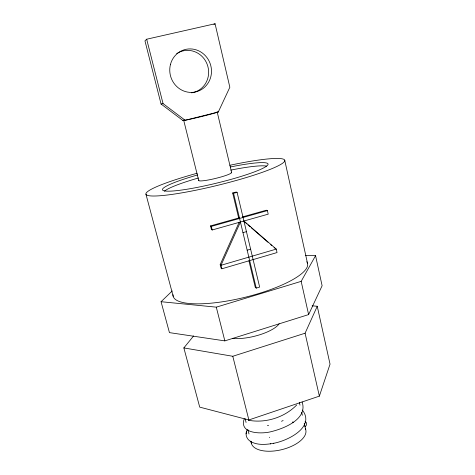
<?xml version="1.0" encoding="UTF-8"?>
<svg xmlns="http://www.w3.org/2000/svg" width="475" height="475" viewBox="0 0 475 475"><rect width="100%" height="100%" fill="white"/><g stroke="black" fill="none" stroke-linecap="round" stroke-linejoin="round"><path stroke-width="0.71" d="M251.192 441.833C247.938 440.2 245.409 436.466 246.24 432.743M246.305 432.369L247.101 429.827M246.05 433.829L246.489 431.306M193.628 335.926L183.855 347.92L199.714 407.128L248.864 419.959L319.366 396.138L330.036 364.141L317.247 306.256L312.134 305.829M244.281 418.76C238.592 434.233 262.242 434.132 271.308 431.621C284.044 428.497 307.996 419.158 302.106 401.969M243.918 221.018L276.248 249.114L277.038 252.563L221.861 268.785L221.047 268.084L220.18 264.611L239.21 222.205M240.421 222.003L220.994 265.293L221.861 268.785M319.366 396.138L305.087 333.218L317.247 306.256M218.304 111.981L229.847 87.252L215.068 23.75L146.674 39.217L144.964 40.874L161.061 104.019L182.792 120.407L185.161 120.288L218.304 111.981L216.826 112.118A17.254 0.564 -13.7 0 1 200.824 116.725A17.254 0.564 -13.7 0 1 183.973 120.139M172.259 290.938L161.061 301.708L169.444 332.625L224.847 340.884L308.619 314.587L322.115 285.754L315.56 255.675L305.294 255.514M308.619 314.587L301.162 281.354L315.56 255.675M296.727 404.961C284.578 417.448 265.466 423.498 248.336 420.227M213.887 24.516L215.068 23.75M281.509 421.289L283.142 420.512M183.855 347.92L232.786 356.274L305.087 333.218M161.061 301.708L216.291 307.153L301.162 281.354M248.918 260.787L255.271 287.322L256.239 288.105L259.647 287.072L237.09 192.351L236.188 192.025L232.673 192.987L238.848 218.773M247.16 250.177L250.622 249.167M242.963 232.625L246.448 231.634M239.507 217.758L210.538 225.904L211.422 229.461L212.2 229.977L268.209 214.154L267.395 210.615L266.356 210.205L242.333 216.962M210.538 225.904L211.31 226.403L267.395 210.615M232.673 192.987L233.558 193.325L237.09 192.351M182.792 120.407L184.205 120.05M273.57 443.3C287.203 440.984 315.596 427.286 302.403 410.067M161.061 104.019L163.044 103.592L185.161 120.288M267.425 425.541L268.601 425.321M252.166 442.314C257.937 444.95 264.545 444.642 270.685 443.798M270.293 443.864L273.843 443.252M269.307 437.332L269.699 437.273M220.18 264.611L220.994 265.293L276.248 249.114L274.069 247.552M244.655 221.997L246.875 223.927M247.986 224.889L250.206 226.818M251.317 227.78L267.965 242.25M270.738 244.661L271.848 245.623M145.938 194.192L173.197 296.37M216.291 307.153L224.847 340.884M146.674 39.217L163.044 103.592M232.786 356.274L248.864 419.959M245.165 418.885L246.074 422.477M247.897 429.667L248.995 433.984M250.818 441.174L251.364 443.335M211.31 226.403L212.2 229.977M183.712 120.329L198.722 180.542M217.229 112.142L231.61 172.473M233.558 193.325L256.239 288.105M299.327 402.277L299.998 405.163M301.69 412.383L302.367 415.269M304.226 423.207L305.746 429.703M284.727 160.223L307.515 263.34M229.835 165.282A71.446 8.413 -13.7 0 1 273.582 167.954A71.446 8.413 -13.7 0 1 159.214 195.807A71.446 8.413 -13.7 0 1 197.202 173.232M306.755 261.755A69.16 18.05 -13.7 0 1 245.225 297.243A69.16 18.05 -13.7 0 1 173.042 294.678M230.399 166.963A54.328 6.383 -13.7 0 1 258.715 170.187A54.328 6.383 -13.7 0 1 173.328 190.962A54.328 6.383 -13.7 0 1 197.642 174.937M164.445 191.17A54.269 6.626 -13.7 0 1 198.419 178M230.803 170.109A54.269 6.626 -13.7 0 1 266.552 166.107M305.413 428.794A28.031 13.496 -13.7 0 1 281.152 449.807A28.031 13.496 -13.7 0 1 251.144 441.412M292.303 422.067A28.031 13.496 -13.7 0 1 293.384 422.204M305.069 421.64A3.099 2.648 -40.6 0 1 306.624 424.044A3.099 2.648 -40.6 0 1 304.796 426.787M279.152 323.813A29.07 9.542 -13.7 0 1 232.637 338.42M176.7 53.663A21.434 20.413 72.8 0 1 207.183 64.351A21.434 20.413 72.8 0 1 191.538 92.845M231.135 172.152A16.934 1.983 -13.7 0 1 215.846 178.357A16.934 1.983 -13.7 0 1 198.906 180.061M170.495 64.327A21.844 20.781 73.2 0 0 195.902 91.859A21.844 20.781 73.2 0 0 205.473 55.807A21.844 20.781 73.2 0 0 170.495 64.327"/></g></svg>
